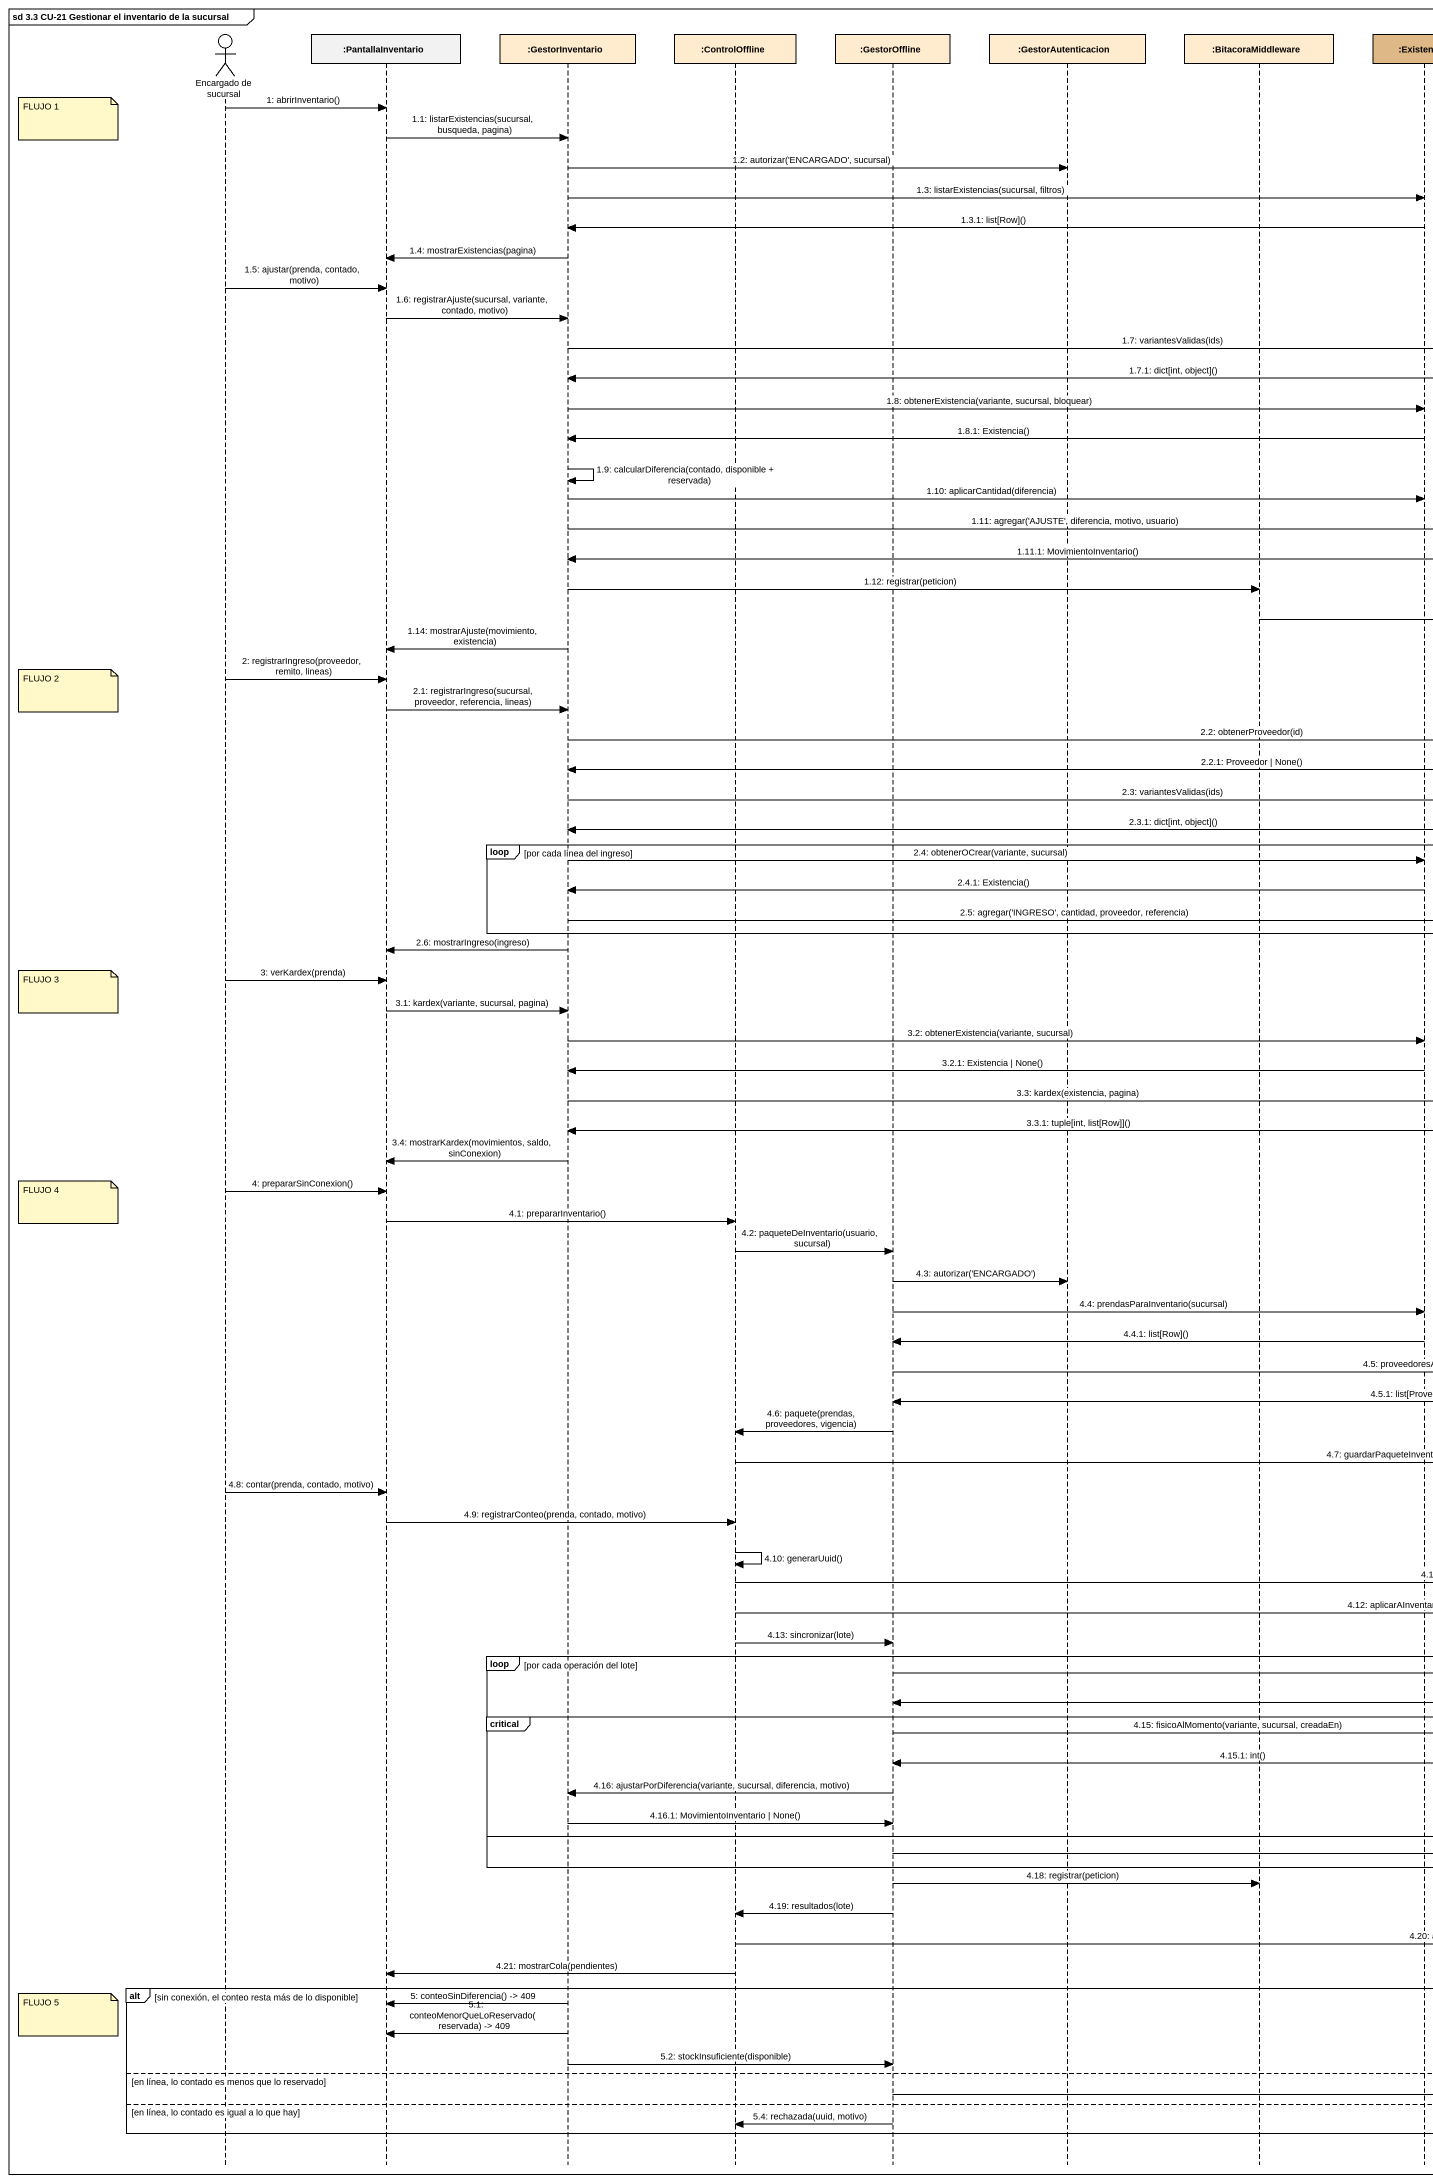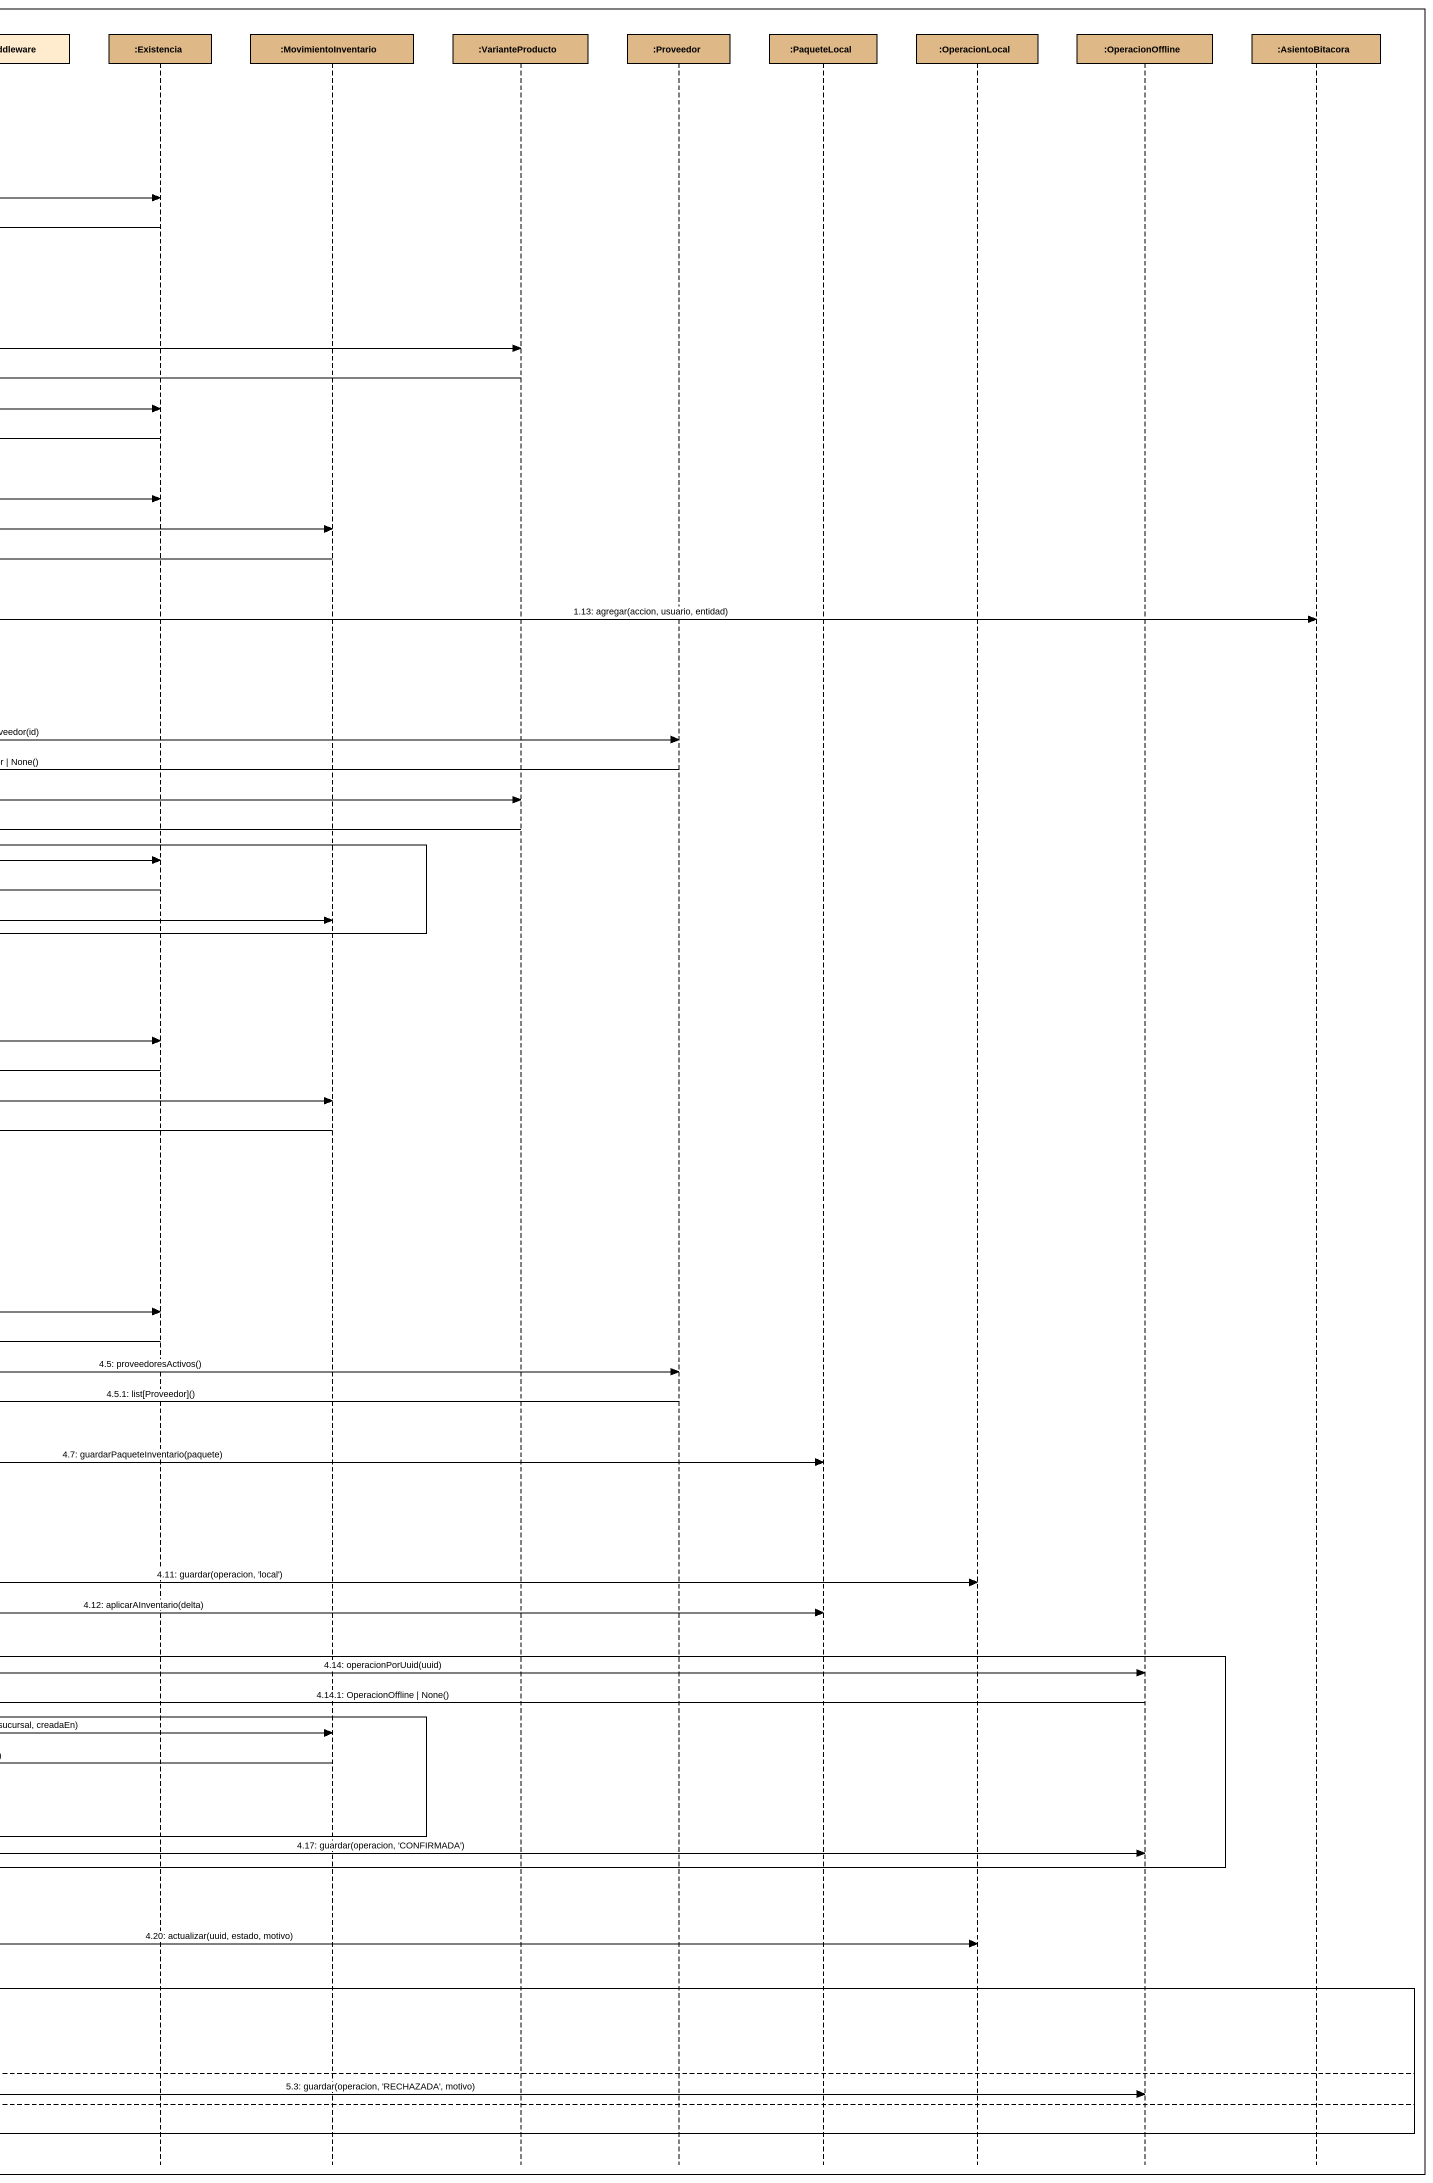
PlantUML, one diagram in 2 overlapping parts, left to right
@startuml
mainframe sd 3.3 CU-21 Gestionar el inventario de la sucursal
hide footbox
actor "Encargado de sucursal" as Encargado_de_sucursal
participant ":PantallaInventario" as PantallaInventario
participant ":GestorInventario" as GestorInventario #FFEBCD
participant ":ControlOffline" as ControlOffline #FFEBCD
participant ":GestorOffline" as GestorOffline #FFEBCD
participant ":GestorAutenticacion" as GestorAutenticacion #FFEBCD
participant ":BitacoraMiddleware" as BitacoraMiddleware #FFEBCD
participant ":Existencia" as Existencia #DEB887
participant ":MovimientoInventario" as MovimientoInventario #DEB887
participant ":VarianteProducto" as VarianteProducto #DEB887
participant ":Proveedor" as Proveedor #DEB887
participant ":PaqueteLocal" as PaqueteLocal #DEB887
participant ":OperacionLocal" as OperacionLocal #DEB887
participant ":OperacionOffline" as OperacionOffline #DEB887
participant ":AsientoBitacora" as AsientoBitacora #DEB887

Encargado_de_sucursal -> PantallaInventario : 1: abrirInventario()
note left of Encargado_de_sucursal : FLUJO 1
PantallaInventario -> GestorInventario : 1.1: listarExistencias(sucursal, busqueda, pagina)
GestorInventario -> GestorAutenticacion : 1.2: autorizar('ENCARGADO', sucursal)
GestorInventario -> Existencia : 1.3: listarExistencias(sucursal, filtros)
Existencia -> GestorInventario : 1.3.1: list[Row]()
GestorInventario -> PantallaInventario : 1.4: mostrarExistencias(pagina)
Encargado_de_sucursal -> PantallaInventario : 1.5: ajustar(prenda, contado, motivo)
PantallaInventario -> GestorInventario : 1.6: registrarAjuste(sucursal, variante, contado, motivo)
GestorInventario -> VarianteProducto : 1.7: variantesValidas(ids)
VarianteProducto -> GestorInventario : 1.7.1: dict[int, object]()
GestorInventario -> Existencia : 1.8: obtenerExistencia(variante, sucursal, bloquear)
Existencia -> GestorInventario : 1.8.1: Existencia()
GestorInventario -> GestorInventario : 1.9: calcularDiferencia(contado, disponible + reservada)
GestorInventario -> Existencia : 1.10: aplicarCantidad(diferencia)
GestorInventario -> MovimientoInventario : 1.11: agregar('AJUSTE', diferencia, motivo, usuario)
MovimientoInventario -> GestorInventario : 1.11.1: MovimientoInventario()
GestorInventario -> BitacoraMiddleware : 1.12: registrar(peticion)
BitacoraMiddleware -> AsientoBitacora : 1.13: agregar(accion, usuario, entidad)
GestorInventario -> PantallaInventario : 1.14: mostrarAjuste(movimiento, existencia)
Encargado_de_sucursal -> PantallaInventario : 2: registrarIngreso(proveedor, remito, lineas)
note left of Encargado_de_sucursal : FLUJO 2
PantallaInventario -> GestorInventario : 2.1: registrarIngreso(sucursal, proveedor, referencia, lineas)
GestorInventario -> Proveedor : 2.2: obtenerProveedor(id)
Proveedor -> GestorInventario : 2.2.1: Proveedor | None()
GestorInventario -> VarianteProducto : 2.3: variantesValidas(ids)
VarianteProducto -> GestorInventario : 2.3.1: dict[int, object]()
loop por cada línea del ingreso
  GestorInventario -> Existencia : 2.4: obtenerOCrear(variante, sucursal)
  Existencia -> GestorInventario : 2.4.1: Existencia()
  GestorInventario -> MovimientoInventario : 2.5: agregar('INGRESO', cantidad, proveedor, referencia)
end
GestorInventario -> PantallaInventario : 2.6: mostrarIngreso(ingreso)
Encargado_de_sucursal -> PantallaInventario : 3: verKardex(prenda)
note left of Encargado_de_sucursal : FLUJO 3
PantallaInventario -> GestorInventario : 3.1: kardex(variante, sucursal, pagina)
GestorInventario -> Existencia : 3.2: obtenerExistencia(variante, sucursal)
Existencia -> GestorInventario : 3.2.1: Existencia | None()
GestorInventario -> MovimientoInventario : 3.3: kardex(existencia, pagina)
MovimientoInventario -> GestorInventario : 3.3.1: tuple[int, list[Row]]()
GestorInventario -> PantallaInventario : 3.4: mostrarKardex(movimientos, saldo, sinConexion)
Encargado_de_sucursal -> PantallaInventario : 4: prepararSinConexion()
note left of Encargado_de_sucursal : FLUJO 4
PantallaInventario -> ControlOffline : 4.1: prepararInventario()
ControlOffline -> GestorOffline : 4.2: paqueteDeInventario(usuario, sucursal)
GestorOffline -> GestorAutenticacion : 4.3: autorizar('ENCARGADO')
GestorOffline -> Existencia : 4.4: prendasParaInventario(sucursal)
Existencia -> GestorOffline : 4.4.1: list[Row]()
GestorOffline -> Proveedor : 4.5: proveedoresActivos()
Proveedor -> GestorOffline : 4.5.1: list[Proveedor]()
GestorOffline -> ControlOffline : 4.6: paquete(prendas, proveedores, vigencia)
ControlOffline -> PaqueteLocal : 4.7: guardarPaqueteInventario(paquete)
Encargado_de_sucursal -> PantallaInventario : 4.8: contar(prenda, contado, motivo)
PantallaInventario -> ControlOffline : 4.9: registrarConteo(prenda, contado, motivo)
ControlOffline -> ControlOffline : 4.10: generarUuid()
ControlOffline -> OperacionLocal : 4.11: guardar(operacion, 'local')
ControlOffline -> PaqueteLocal : 4.12: aplicarAInventario(delta)
ControlOffline -> GestorOffline : 4.13: sincronizar(lote)
loop por cada operación del lote
  GestorOffline -> OperacionOffline : 4.14: operacionPorUuid(uuid)
  OperacionOffline -> GestorOffline : 4.14.1: OperacionOffline | None()
  critical
    GestorOffline -> MovimientoInventario : 4.15: fisicoAlMomento(variante, sucursal, creadaEn)
    MovimientoInventario -> GestorOffline : 4.15.1: int()
    GestorOffline -> GestorInventario : 4.16: ajustarPorDiferencia(variante, sucursal, diferencia, motivo)
    GestorInventario -> GestorOffline : 4.16.1: MovimientoInventario | None()
  end
  GestorOffline -> OperacionOffline : 4.17: guardar(operacion, 'CONFIRMADA')
end
GestorOffline -> BitacoraMiddleware : 4.18: registrar(peticion)
GestorOffline -> ControlOffline : 4.19: resultados(lote)
ControlOffline -> OperacionLocal : 4.20: actualizar(uuid, estado, motivo)
ControlOffline -> PantallaInventario : 4.21: mostrarCola(pendientes)
alt sin conexión, el conteo resta más de lo disponible
  GestorInventario -> PantallaInventario : 5: conteoSinDiferencia() -> 409
  note left of Encargado_de_sucursal : FLUJO 5
  GestorInventario -> PantallaInventario : 5.1: conteoMenorQueLoReservado(reservada) -> 409
  GestorInventario -> GestorOffline : 5.2: stockInsuficiente(disponible)
else en línea, lo contado es menos que lo reservado
  GestorOffline -> OperacionOffline : 5.3: guardar(operacion, 'RECHAZADA', motivo)
else en línea, lo contado es igual a lo que hay
  GestorOffline -> ControlOffline : 5.4: rechazada(uuid, motivo)
end
@enduml
